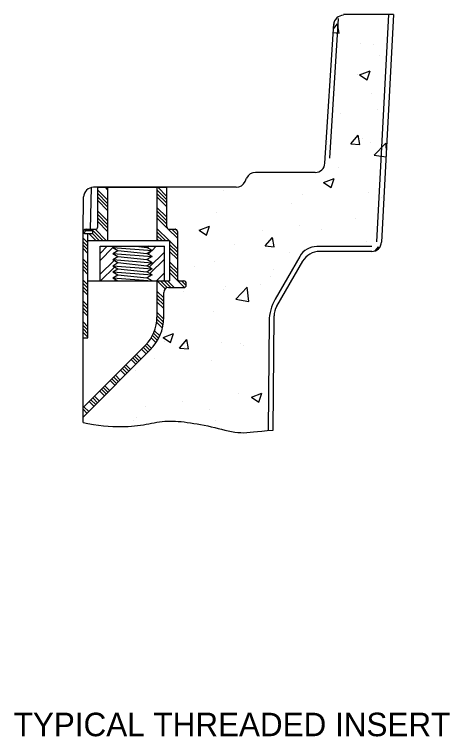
# Model space of a CAD drawing. Extents: x 1996.4 to 2007, y 608.9 to 619.7.
# Drawn here: x 2005.012 to 2006.693, y 608.863 to 611.652 of the extents above; entities that cross this region are included whole.
import ezdxf

# ---------------------------------------------------------------- set-up
doc = ezdxf.new("R2010")
doc.units = 0
doc.layers.add('es_DETAIL', color=7, linetype='Continuous')
doc.layers.add('es_NO-PLOT', color=7, linetype='Continuous')

msp = doc.modelspace()

# ---------------------------------------------------------------- linework, layer by layer
at = {"layer": 'es_DETAIL'}
for p, q in [((2006.4765, 611.6525), (2006.2835, 611.6525)), ((2006.4574, 611.6525), (2006.4114, 610.7742)), ((2006.4765, 611.6525), (2006.4305, 610.7732)), ((2006.2118, 611.078), (2006.2454, 611.6167)), ((2006.2308, 611.0969), (2006.2646, 611.6368)), ((2006.2442, 611.5969), (2006.2602, 611.616)), ((2006.2668, 611.5801), (2006.2602, 611.616)), ((2006.2433, 611.5822), (2006.2668, 611.5801)), ((2006.3492, 611.5417), (2006.3492, 611.5417)), ((2006.4003, 611.5379), (2006.4003, 611.5379)), ((2006.4207, 611.4939), (2006.4207, 611.4939)), ((2006.3361, 611.4207), (2006.3361, 611.4207)), ((2006.3458, 611.4187), (2006.3859, 611.4341)), ((2006.3458, 611.4187), (2006.3743, 611.3995)), ((2006.3743, 611.3995), (2006.3859, 611.4341)), ((2006.3933, 611.3474), (2006.3933, 611.3474)), ((2006.4135, 611.2871), (2006.4135, 611.2871)), ((2006.2378, 611.2493), (2006.2378, 611.2493)), ((2006.2702, 611.2682), (2006.2702, 611.2682)), ((2006.312, 611.1528), (2006.3396, 611.1856)), ((2006.3462, 611.1498), (2006.3396, 611.1856)), ((2006.3584, 611.1725), (2006.3584, 611.1725)), ((2006.2209, 611.1632), (2006.2209, 611.1632)), ((2006.312, 611.1528), (2006.3462, 611.1498)), ((2006.3864, 611.157), (2006.3864, 611.157)), ((2006.4017, 611.1095), (2006.4463, 611.1559)), ((2006.4492, 611.1309), (2006.4463, 611.1559)), ((2006.4017, 611.1095), (2006.4477, 611.1023)), ((2006.2629, 611.0614), (2006.2629, 611.0614)), ((2006.1737, 611.0422), (2005.9436, 611.0422)), ((2005.9028, 611.007), (2005.909, 611.0202)), ((2006.2066, 611.0038), (2006.2467, 611.0192)), ((2006.2066, 611.0038), (2006.2351, 610.9846)), ((2006.2351, 610.9846), (2006.2467, 611.0192)), ((2005.3063, 610.8229), (2005.3092, 610.9841)), ((2005.8683, 610.985), (2005.3172, 610.985)), ((2005.3338, 610.832), (2005.3338, 610.985)), ((2005.3338, 610.985), (2005.6008, 610.985)), ((2005.3719, 610.936), (2005.3338, 610.9741)), ((2005.3719, 610.9764), (2005.3633, 610.985)), ((2005.3719, 610.985), (2005.3719, 610.7796)), ((2005.5626, 610.985), (2005.5626, 610.7796)), ((2005.6008, 610.9364), (2005.5626, 610.9745)), ((2005.6008, 610.9498), (2005.5656, 610.985)), ((2005.6008, 610.832), (2005.6008, 610.985)), ((2005.8185, 610.9714), (2005.8185, 610.9714)), ((2005.2768, 610.8107), (2005.2791, 610.9475)), ((2005.3719, 610.9225), (2005.3338, 610.9606)), ((2005.3719, 610.909), (2005.3338, 610.9471)), ((2005.6008, 610.9229), (2005.5626, 610.961)), ((2005.6008, 610.9094), (2005.5626, 610.9475)), ((2006.1239, 610.9585), (2006.1239, 610.9585)), ((2006.3794, 610.9665), (2006.3794, 610.9665)), ((2006.4294, 610.9456), (2006.4294, 610.9456)), ((2005.3719, 610.8955), (2005.3338, 610.9336)), ((2006.0822, 610.9236), (2006.0822, 610.9236)), ((2005.3719, 610.855), (2005.3338, 610.8932)), ((2005.6008, 610.8689), (2005.5626, 610.9071)), ((2005.6008, 610.8554), (2005.5626, 610.8936)), ((2005.7933, 610.887), (2005.7933, 610.887)), ((2005.3719, 610.8416), (2005.3338, 610.8797)), ((2005.3719, 610.8281), (2005.3338, 610.8662)), ((2005.6008, 610.842), (2005.5626, 610.8801)), ((2005.6008, 610.8285), (2005.5626, 610.8666)), ((2006.3291, 610.8643), (2006.3291, 610.8643)), ((2005.3719, 610.8146), (2005.3338, 610.8527)), ((2005.7259, 610.8193), (2005.766, 610.8346)), ((2005.7544, 610.8001), (2005.766, 610.8346)), ((2006.1124, 610.8358), (2006.1124, 610.8358)), ((2005.2768, 610.0762), (2005.2768, 610.8107)), ((2005.2829, 610.8046), (2005.2829, 610.8107)), ((2005.3147, 610.8046), (2005.2829, 610.8046)), ((2005.2888, 610.8168), (2005.2839, 610.8217)), ((2005.2891, 610.8229), (2005.3246, 610.8229)), ((2005.3147, 610.8168), (2005.2891, 610.8168)), ((2005.2952, 610.4036), (2005.2952, 610.8046)), ((2005.3023, 610.8168), (2005.2962, 610.8229)), ((2005.326, 610.7796), (2005.301, 610.8046)), ((2005.3529, 610.7796), (2005.3097, 610.8229)), ((2005.3395, 610.7796), (2005.3145, 610.8046)), ((2005.3147, 610.8046), (2005.3147, 610.8168)), ((2005.3664, 610.7796), (2005.3232, 610.8229)), ((2005.6092, 610.7796), (2005.5626, 610.8262)), ((2005.5957, 610.7796), (2005.5626, 610.8127)), ((2005.6414, 610.7878), (2005.6064, 610.8229)), ((2005.6099, 610.8229), (2005.6323, 610.8229)), ((2005.6414, 610.8013), (2005.6199, 610.8229)), ((2005.6414, 610.8148), (2005.6334, 610.8228)), ((2005.6414, 610.8137), (2005.6414, 610.6325)), ((2005.7259, 610.8193), (2005.7544, 610.8001)), ((2005.9692, 610.8169), (2005.9692, 610.8169)), ((2006.1973, 610.8219), (2006.1973, 610.8219)), ((2005.2952, 610.77), (2005.2768, 610.7883)), ((2005.2952, 610.7796), (2005.6113, 610.7796)), ((2005.5822, 610.7796), (2005.5626, 610.7992)), ((2005.5687, 610.7796), (2005.5626, 610.7857)), ((2005.6113, 610.7796), (2005.6113, 610.6233)), ((2005.6414, 610.7473), (2005.6113, 610.7775)), ((2005.981, 610.7583), (2006.0086, 610.7912)), ((2006.0152, 610.7553), (2006.0086, 610.7912)), ((2006.3724, 610.7761), (2006.3724, 610.7761)), ((2005.2952, 610.7565), (2005.2768, 610.7748)), ((2005.2952, 610.743), (2005.2768, 610.7613)), ((2005.2952, 610.7295), (2005.2768, 610.7478)), ((2005.3433, 610.7296), (2005.3705, 610.7568)), ((2005.3433, 610.6233), (2005.3433, 610.7568)), ((2005.3433, 610.7568), (2005.5912, 610.7568)), ((2005.3433, 610.7026), (2005.3926, 610.7519)), ((2005.3916, 610.7525), (2005.399, 610.7568)), ((2005.3916, 610.7525), (2005.4119, 610.7408)), ((2005.3916, 610.7525), (2005.5441, 610.7406)), ((2005.3955, 610.7548), (2005.3975, 610.7568)), ((2005.4822, 610.7568), (2005.5238, 610.7524)), ((2005.5314, 610.7568), (2005.5238, 610.7524)), ((2005.5441, 610.7406), (2005.5238, 610.7524)), ((2005.5264, 610.7509), (2005.5324, 610.7568)), ((2005.5435, 610.741), (2005.5593, 610.7568)), ((2005.5912, 610.6233), (2005.5912, 610.7568)), ((2005.6414, 610.7339), (2005.6113, 610.764)), ((2005.6414, 610.7204), (2005.6113, 610.7505)), ((2005.8636, 610.7646), (2005.8636, 610.7646)), ((2005.981, 610.7583), (2006.0152, 610.7553)), ((2006.3924, 610.7561), (2006.1806, 610.7561)), ((2006.4057, 610.7395), (2006.419, 610.7553)), ((2006.4201, 610.7491), (2006.419, 610.7553)), ((2005.3916, 610.729), (2005.4119, 610.7408)), ((2005.3916, 610.729), (2005.4119, 610.7173)), ((2005.3916, 610.729), (2005.5441, 610.7171)), ((2005.4119, 610.7408), (2005.5238, 610.7289)), ((2005.5441, 610.7406), (2005.5238, 610.7289)), ((2005.5441, 610.7171), (2005.5238, 610.7289)), ((2005.5286, 610.7261), (2005.5418, 610.7393)), ((2005.533, 610.6766), (2005.5912, 610.7348)), ((2005.6414, 610.7069), (2005.6113, 610.737)), ((2006.0753, 610.7332), (2006.0753, 610.7332)), ((2006.3924, 610.7371), (2006.1916, 610.7371)), ((2005.2952, 610.6891), (2005.2768, 610.7074)), ((2005.2952, 610.6756), (2005.2768, 610.6939)), ((2005.3433, 610.6487), (2005.397, 610.7024)), ((2005.3916, 610.7055), (2005.4119, 610.7173)), ((2005.3916, 610.7055), (2005.4119, 610.6938)), ((2005.3916, 610.7055), (2005.5441, 610.6936)), ((2005.3916, 610.682), (2005.4119, 610.6938)), ((2005.4119, 610.7173), (2005.5238, 610.7054)), ((2005.4119, 610.6938), (2005.5238, 610.6819)), ((2005.5441, 610.7171), (2005.5238, 610.7054)), ((2005.5441, 610.6936), (2005.5238, 610.7054)), ((2005.5441, 610.6936), (2005.5238, 610.6819)), ((2005.5352, 610.6518), (2005.5912, 610.7078)), ((2005.6414, 610.6664), (2005.6113, 610.6966)), ((2005.7863, 610.6965), (2005.7863, 610.6965)), ((2006.1146, 610.718), (2006.019, 610.5525)), ((2006.0255, 610.5256), (2006.1256, 610.6989)), ((2005.2952, 610.6621), (2005.2768, 610.6804)), ((2005.2952, 610.6486), (2005.2768, 610.6669)), ((2005.3449, 610.6233), (2005.3992, 610.6776)), ((2005.3916, 610.682), (2005.4119, 610.6703)), ((2005.3916, 610.682), (2005.5441, 610.6701)), ((2005.3916, 610.6585), (2005.4119, 610.6703)), ((2005.4119, 610.6703), (2005.5238, 610.6584)), ((2005.5441, 610.6701), (2005.5238, 610.6819)), ((2005.5441, 610.6701), (2005.5238, 610.6584)), ((2005.6414, 610.6529), (2005.6113, 610.6831)), ((2005.6414, 610.6395), (2005.6113, 610.6696)), ((2005.7071, 610.6791), (2005.7071, 610.6791)), ((2006.0125, 610.6662), (2006.0125, 610.6662)), ((2005.3916, 610.6585), (2005.4119, 610.6468)), ((2005.3916, 610.6585), (2005.5441, 610.6466)), ((2005.3916, 610.635), (2005.4119, 610.6468)), ((2005.4119, 610.6468), (2005.5238, 610.6349)), ((2005.5441, 610.6466), (2005.5238, 610.6584)), ((2005.5441, 610.6466), (2005.5238, 610.6349)), ((2005.5607, 610.6233), (2005.5912, 610.6538)), ((2005.6695, 610.5979), (2005.6113, 610.6561)), ((2006.0007, 610.639), (2006.0007, 610.639)), ((2005.2952, 610.6081), (2005.2768, 610.6265)), ((2005.2952, 610.5947), (2005.2768, 610.613)), ((2005.2952, 610.6233), (2005.6113, 610.6233)), ((2005.3916, 610.635), (2005.4119, 610.6233)), ((2005.3916, 610.635), (2005.5441, 610.6231)), ((2005.3989, 610.6233), (2005.4036, 610.6281)), ((2005.5439, 610.6233), (2005.5238, 610.6349)), ((2005.5626, 610.6233), (2005.5626, 610.4829)), ((2005.5942, 610.5923), (2005.5632, 610.6233)), ((2005.6026, 610.5974), (2005.5767, 610.6233)), ((2005.5876, 610.6233), (2005.5912, 610.6269)), ((2005.6161, 610.5974), (2005.5902, 610.6233)), ((2005.6296, 610.5974), (2005.6036, 610.6233)), ((2005.6506, 610.6233), (2005.6664, 610.6233)), ((2005.6755, 610.6054), (2005.6576, 610.6233)), ((2005.6756, 610.6065), (2005.6756, 610.6141)), ((2005.9619, 610.6101), (2005.9619, 610.6101)), ((2005.2952, 610.5812), (2005.2768, 610.5995)), ((2005.2952, 610.5677), (2005.2768, 610.586)), ((2005.5885, 610.5575), (2005.5626, 610.5834)), ((2005.6069, 610.5974), (2005.6664, 610.5974)), ((2005.667, 610.5817), (2005.667, 610.5817)), ((2005.8187, 610.5913), (2005.8187, 610.5913)), ((2005.8277, 610.6022), (2005.8277, 610.6022)), ((2005.867, 610.5521), (2005.9115, 610.5986)), ((2005.9179, 610.5442), (2005.9115, 610.5986)), ((2005.5885, 610.544), (2005.5626, 610.5699)), ((2005.5885, 610.5305), (2005.5626, 610.5565)), ((2005.5885, 610.4829), (2005.5885, 610.5791)), ((2005.867, 610.5521), (2005.9179, 610.5442)), ((2005.2952, 610.5272), (2005.2768, 610.5455)), ((2005.2952, 610.5137), (2005.2768, 610.5321)), ((2005.5885, 610.517), (2005.5626, 610.543)), ((2005.2952, 610.5003), (2005.2768, 610.5186)), ((2005.2952, 610.4868), (2005.2768, 610.5051)), ((2005.5884, 610.4767), (2005.5626, 610.5025)), ((2005.7793, 610.5061), (2005.7793, 610.5061)), ((2005.5859, 610.4523), (2005.5624, 610.4757)), ((2005.5876, 610.4641), (2005.5626, 610.489)), ((2006.0114, 610.0466), (2006.0153, 610.4881)), ((2005.2952, 610.4463), (2005.2768, 610.4646)), ((2005.2952, 610.4328), (2005.2768, 610.4511)), ((2005.5836, 610.4411), (2005.5613, 610.4633)), ((2005.996, 610.4682), (2005.9923, 610.0468)), ((2005.2952, 610.4193), (2005.2768, 610.4377)), ((2005.2952, 610.4059), (2005.2768, 610.4242)), ((2005.569, 610.4017), (2005.5496, 610.4212)), ((2005.5734, 610.4108), (2005.5534, 610.4308)), ((2005.5867, 610.4044), (2005.6267, 610.4198)), ((2005.6152, 610.3852), (2005.6268, 610.4198)), ((2005.2768, 610.4036), (2005.2952, 610.4036)), ((2005.5591, 610.3847), (2005.5403, 610.4035)), ((2005.5643, 610.393), (2005.5452, 610.4121)), ((2005.5867, 610.4044), (2005.6151, 610.3852)), ((2005.5933, 610.3882), (2005.5933, 610.3882)), ((2005.65, 610.3639), (2005.6776, 610.3967)), ((2005.6842, 610.3609), (2005.6776, 610.3967)), ((2005.5179, 610.375), (2005.2768, 610.1339)), ((2005.5212, 610.3416), (2005.5029, 610.36)), ((2005.528, 610.3484), (2005.5096, 610.3667)), ((2005.5347, 610.3551), (2005.5164, 610.3734)), ((2005.5413, 610.362), (2005.523, 610.3803)), ((2005.65, 610.3639), (2005.6842, 610.3609)), ((2005.6682, 610.3656), (2005.6682, 610.3656)), ((2005.8114, 610.3845), (2005.8114, 610.3845)), ((2005.8855, 610.3815), (2005.8855, 610.3815)), ((2005.8987, 610.3753), (2005.8987, 610.3753)), ((2005.5363, 610.3567), (2005.2768, 610.0972)), ((2005.4942, 610.3147), (2005.4759, 610.333)), ((2005.501, 610.3214), (2005.4827, 610.3397)), ((2005.4808, 610.3012), (2005.4624, 610.3195)), ((2005.4875, 610.3079), (2005.4692, 610.3262)), ((2005.5519, 610.3242), (2005.5519, 610.3242)), ((2005.7724, 610.3156), (2005.7724, 610.3156)), ((2005.4403, 610.2607), (2005.422, 610.279)), ((2005.4471, 610.2675), (2005.4287, 610.2858)), ((2005.4538, 610.2742), (2005.4355, 610.2925)), ((2005.4605, 610.2809), (2005.4422, 610.2993)), ((2005.4786, 610.2753), (2005.4786, 610.2753)), ((2005.4066, 610.227), (2005.3883, 610.2453)), ((2005.4133, 610.2337), (2005.395, 610.2521)), ((2005.4201, 610.2405), (2005.4017, 610.2588)), ((2005.3796, 610.2), (2005.3613, 610.2184)), ((2005.3999, 610.2203), (2005.3815, 610.2386)), ((2005.3594, 610.1798), (2005.3411, 610.1981)), ((2005.3661, 610.1865), (2005.3478, 610.2049)), ((2005.3729, 610.1933), (2005.3545, 610.2116)), ((2005.9282, 610.174), (2005.9683, 610.1894)), ((2005.9567, 610.1548), (2005.9683, 610.1894)), ((2005.3257, 610.1461), (2005.3073, 610.1644)), ((2005.3324, 610.1528), (2005.3141, 610.1712)), ((2005.3392, 610.1596), (2005.3208, 610.1779)), ((2005.8776, 610.1873), (2005.8776, 610.1873)), ((2005.9282, 610.174), (2005.9567, 610.1548)), ((2005.2987, 610.1191), (2005.2804, 610.1375)), ((2005.3189, 610.1393), (2005.3006, 610.1577)), ((2005.5177, 610.1399), (2005.5177, 610.1399)), ((2005.6609, 610.1588), (2005.6609, 610.1588)), ((2005.292, 610.1124), (2005.2768, 610.1275)), ((2005.7654, 610.1252), (2005.7654, 610.1252)), ((2005.4717, 610.0849), (2005.4717, 610.0849)), ((2005.4819, 610.0959), (2005.4819, 610.0959)), ((2005.7873, 610.083), (2005.7873, 610.083)), ((2005.8619, 610.0401), (2005.8619, 610.0401))]:
    msp.add_line(p, q, dxfattribs=at)
msp.add_lwpolyline([(2005.2768, 610.0762), (2005.2959, 610.0722), (2005.317, 610.0686), (2005.3371, 610.0657), (2005.3562, 610.0636), (2005.3743, 610.0621), (2005.3915, 610.0611), (2005.4077, 610.0606), (2005.4229, 610.0605), (2005.4373, 610.0608), (2005.4509, 610.0613), (2005.4638, 610.0621), (2005.4761, 610.0632), (2005.4879, 610.0645), (2005.4992, 610.066), (2005.5102, 610.0677), (2005.521, 610.0696), (2005.5316, 610.0715), (2005.542, 610.0734), (2005.5523, 610.0753), (2005.5624, 610.0771), (2005.5725, 610.0787), (2005.5826, 610.08), (2005.5926, 610.081), (2005.6027, 610.0817), (2005.6129, 610.0819), (2005.6232, 610.0818), (2005.6338, 610.0814), (2005.6446, 610.0807), (2005.6557, 610.0797), (2005.6673, 610.0784), (2005.6792, 610.0768), (2005.6917, 610.075), (2005.7045, 610.073), (2005.7177, 610.0708), (2005.7312, 610.0684), (2005.7448, 610.0658), (2005.7585, 610.063), (2005.7722, 610.06), (2005.7858, 610.0569), (2005.7992, 610.0537), (2005.8124, 610.0504), (2005.8254, 610.0472), (2005.8382, 610.0443), (2005.8508, 610.0417), (2005.8631, 610.0395), (2005.8751, 610.0379), (2005.8868, 610.0371), (2005.8983, 610.037), (2005.91, 610.0375), (2005.9223, 610.0386), (2005.9358, 610.0401), (2005.951, 610.0418), (2005.9683, 610.0435), (2005.9883, 610.0452), (2006.0114, 610.0466)], dxfattribs=at)
for centre, radius, start, end in [((2006.2835, 611.611), 0.0381, 90, 176.4237), ((2006.1737, 611.0803), 0.0381, 270, 356.4237), ((2005.9436, 611.0041), 0.0381, 90, 154.9502), ((2005.8683, 611.0231), 0.0381, 270, 334.9502), ((2005.3172, 610.9468), 0.0381, 90, 179), ((2005.3246, 610.832), 0.00915, 270, 0), ((2005.6099, 610.832), 0.00915, 180, 270), ((2005.2891, 610.8107), 0.0122, 90, 180), ((2005.2891, 610.8107), 0.0061, 90, 180), ((2005.6323, 610.8137), 0.00915, 0, 90), ((2006.1806, 610.6798), 0.0763, 90, 150), ((2006.3924, 610.7752), 0.0381, 270, 357), ((2006.1916, 610.6608), 0.0763, 90, 150), ((2005.6506, 610.6325), 0.00915, 180, 270), ((2005.6664, 610.6141), 0.00915, 0, 90), ((2005.6069, 610.5791), 0.0183, 90, 180), ((2005.6664, 610.6065), 0.00915, 270, 0), ((2006.1677, 610.4667), 0.1716, 150, 179.493), ((2006.0916, 610.4874), 0.0763, 150, 179.493), ((2005.41, 610.4829), 0.1526, 315, 0), ((2005.41, 610.4829), 0.1785, 315, 0)]:
    msp.add_arc(centre, radius, start, end, dxfattribs=at)

# ---------------------------------------------------------------- texts
at = {"layer": 'es_NO-PLOT'}
msp.add_text('TYPICAL THREADED INSERT', height=0.090815, dxfattribs=at).set_placement((2005.009, 608.8646))

doc.saveas('drawing.dxf')
